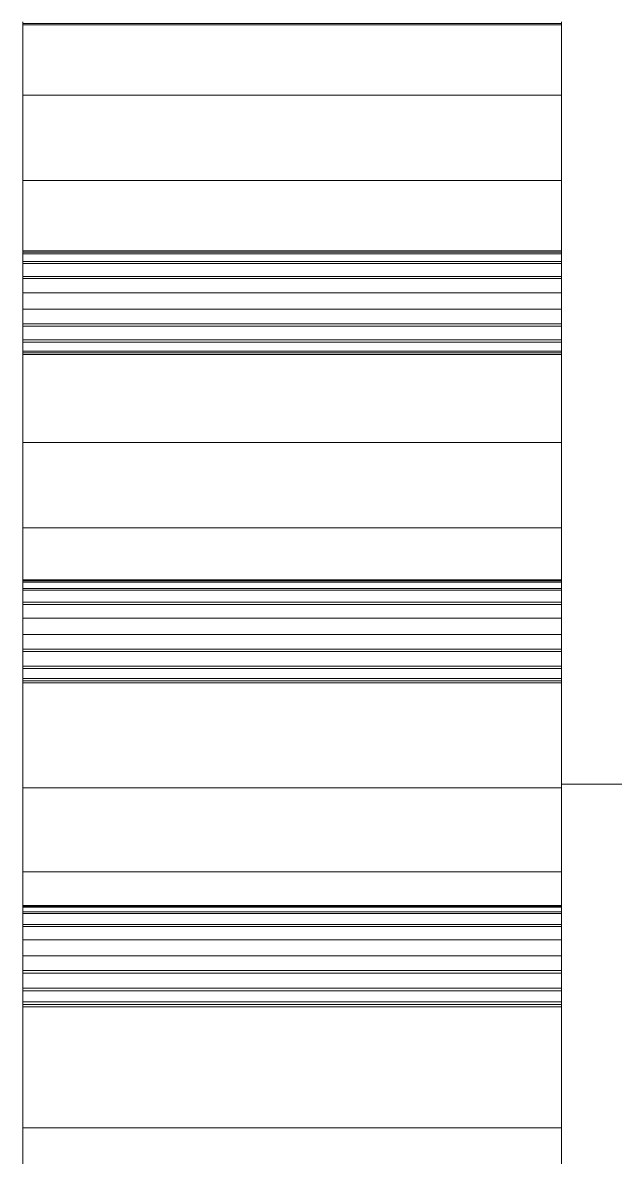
# Model space of a CAD drawing. Header units: millimetres. Extents: x 278858 to 279223, y 218711 to 219074.
# Drawn here: x 279152.13 to 279157.63, y 218860.36 to 218870.9 of the extents above; entities that cross this region are included whole.
import ezdxf

# ---------------------------------------------------------------- set-up
doc = ezdxf.new("R2010")
doc.units = ezdxf.units.MM
doc.header["$LTSCALE"] = 2
doc.layers.add('AM_9', color=251, linetype='Continuous', lineweight=15)

msp = doc.modelspace()

# ---------------------------------------------------------------- linework, layer by layer
at = {"layer": 'AM_9'}
for p, q in [((279152.131, 218870.891), (279152.131, 218870.905)), ((279152.131, 218870.878), (279152.131, 218870.891)), ((279152.131, 218870.891), (279157.131, 218870.891)), ((279152.131, 218870.869), (279152.131, 218870.878)), ((279152.131, 218870.878), (279157.131, 218870.878)), ((279152.131, 218870.859), (279152.131, 218870.869)), ((279152.131, 218870.848), (279152.131, 218870.859)), ((279152.131, 218870.838), (279152.131, 218870.848)), ((279152.131, 218870.827), (279152.131, 218870.838)), ((279152.131, 218870.815), (279152.131, 218870.827)), ((279157.131, 218870.905), (279157.131, 218870.891)), ((279157.131, 218870.891), (279157.131, 218870.878)), ((279157.131, 218870.878), (279157.131, 218870.869)), ((279157.131, 218870.869), (279157.131, 218870.859)), ((279157.131, 218870.859), (279157.131, 218870.848)), ((279157.131, 218870.848), (279157.131, 218870.838)), ((279157.131, 218870.838), (279157.131, 218870.827)), ((279157.131, 218870.827), (279157.131, 218870.815)), ((279152.131, 218870.804), (279152.131, 218870.815)), ((279152.131, 218870.792), (279152.131, 218870.804)), ((279152.131, 218870.78), (279152.131, 218870.792)), ((279152.131, 218870.767), (279152.131, 218870.78)), ((279152.131, 218870.754), (279152.131, 218870.767)), ((279152.131, 218870.741), (279152.131, 218870.754)), ((279152.131, 218870.727), (279152.131, 218870.741)), ((279152.131, 218870.713), (279152.131, 218870.727)), ((279157.131, 218870.815), (279157.131, 218870.804)), ((279157.131, 218870.804), (279157.131, 218870.792)), ((279157.131, 218870.792), (279157.131, 218870.78)), ((279157.131, 218870.78), (279157.131, 218870.767)), ((279157.131, 218870.767), (279157.131, 218870.754)), ((279157.131, 218870.754), (279157.131, 218870.741)), ((279157.131, 218870.741), (279157.131, 218870.727)), ((279157.131, 218870.727), (279157.131, 218870.713)), ((279152.131, 218870.698), (279152.131, 218870.713)), ((279152.131, 218870.683), (279152.131, 218870.698)), ((279152.131, 218870.668), (279152.131, 218870.683)), ((279152.131, 218870.652), (279152.131, 218870.668)), ((279152.131, 218870.636), (279152.131, 218870.652)), ((279152.131, 218870.62), (279152.131, 218870.636)), ((279152.131, 218870.603), (279152.131, 218870.62)), ((279157.131, 218870.713), (279157.131, 218870.698)), ((279157.131, 218870.698), (279157.131, 218870.683)), ((279157.131, 218870.683), (279157.131, 218870.668)), ((279157.131, 218870.668), (279157.131, 218870.652)), ((279157.131, 218870.652), (279157.131, 218870.636)), ((279157.131, 218870.636), (279157.131, 218870.62)), ((279157.131, 218870.62), (279157.131, 218870.603)), ((279152.131, 218870.586), (279152.131, 218870.603)), ((279152.131, 218870.568), (279152.131, 218870.586)), ((279152.131, 218870.55), (279152.131, 218870.568)), ((279152.131, 218870.532), (279152.131, 218870.55)), ((279152.131, 218870.513), (279152.131, 218870.532)), ((279152.131, 218870.493), (279152.131, 218870.513)), ((279157.131, 218870.603), (279157.131, 218870.586)), ((279157.131, 218870.586), (279157.131, 218870.568)), ((279157.131, 218870.568), (279157.131, 218870.55)), ((279157.131, 218870.55), (279157.131, 218870.532)), ((279157.131, 218870.532), (279157.131, 218870.513)), ((279157.131, 218870.513), (279157.131, 218870.493)), ((279152.131, 218870.473), (279152.131, 218870.493)), ((279152.131, 218870.453), (279152.131, 218870.473)), ((279152.131, 218870.433), (279152.131, 218870.453)), ((279152.131, 218870.411), (279152.131, 218870.433)), ((279152.131, 218870.39), (279152.131, 218870.411)), ((279157.131, 218870.493), (279157.131, 218870.473)), ((279157.131, 218870.473), (279157.131, 218870.453)), ((279157.131, 218870.453), (279157.131, 218870.433)), ((279157.131, 218870.433), (279157.131, 218870.411)), ((279157.131, 218870.411), (279157.131, 218870.39)), ((279152.131, 218870.368), (279152.131, 218870.39)), ((279152.131, 218870.345), (279152.131, 218870.368)), ((279152.131, 218870.322), (279152.131, 218870.345)), ((279152.131, 218870.299), (279152.131, 218870.322)), ((279152.131, 218870.275), (279152.131, 218870.299)), ((279157.131, 218870.39), (279157.131, 218870.368)), ((279157.131, 218870.368), (279157.131, 218870.345)), ((279157.131, 218870.345), (279157.131, 218870.322)), ((279157.131, 218870.322), (279157.131, 218870.299)), ((279157.131, 218870.299), (279157.131, 218870.275)), ((279152.131, 218870.251), (279152.131, 218870.275)), ((279152.131, 218870.226), (279152.131, 218870.251)), ((279152.131, 218870.226), (279152.131, 218869.431)), ((279152.131, 218870.226), (279157.131, 218870.226)), ((279157.131, 218870.275), (279157.131, 218870.251)), ((279157.131, 218870.251), (279157.131, 218870.226)), ((279157.131, 218869.431), (279157.131, 218870.226)), ((279152.131, 218869.406), (279152.131, 218869.431)), ((279152.131, 218869.431), (279157.131, 218869.431)), ((279152.131, 218869.382), (279152.131, 218869.406)), ((279152.131, 218869.358), (279152.131, 218869.382)), ((279152.131, 218869.335), (279152.131, 218869.358)), ((279157.131, 218869.431), (279157.131, 218869.406)), ((279157.131, 218869.406), (279157.131, 218869.382)), ((279157.131, 218869.382), (279157.131, 218869.358)), ((279157.131, 218869.358), (279157.131, 218869.335)), ((279152.131, 218869.312), (279152.131, 218869.335)), ((279152.131, 218869.289), (279152.131, 218869.312)), ((279152.131, 218869.267), (279152.131, 218869.289)), ((279152.131, 218869.245), (279152.131, 218869.267)), ((279152.131, 218869.224), (279152.131, 218869.245)), ((279157.131, 218869.335), (279157.131, 218869.312)), ((279157.131, 218869.312), (279157.131, 218869.289)), ((279157.131, 218869.289), (279157.131, 218869.267)), ((279157.131, 218869.267), (279157.131, 218869.245)), ((279157.131, 218869.245), (279157.131, 218869.224)), ((279152.131, 218869.204), (279152.131, 218869.224)), ((279152.131, 218869.183), (279152.131, 218869.204)), ((279152.131, 218869.164), (279152.131, 218869.183)), ((279152.131, 218869.144), (279152.131, 218869.164)), ((279152.131, 218869.125), (279152.131, 218869.144)), ((279157.131, 218869.224), (279157.131, 218869.204)), ((279157.131, 218869.204), (279157.131, 218869.183)), ((279157.131, 218869.183), (279157.131, 218869.164)), ((279157.131, 218869.164), (279157.131, 218869.144)), ((279157.131, 218869.144), (279157.131, 218869.125)), ((279152.131, 218869.107), (279152.131, 218869.125)), ((279152.131, 218869.089), (279152.131, 218869.107)), ((279152.131, 218869.071), (279152.131, 218869.089)), ((279152.131, 218869.054), (279152.131, 218869.071)), ((279152.131, 218869.037), (279152.131, 218869.054)), ((279152.131, 218869.02), (279152.131, 218869.037)), ((279157.131, 218869.125), (279157.131, 218869.107)), ((279157.131, 218869.107), (279157.131, 218869.089)), ((279157.131, 218869.089), (279157.131, 218869.071)), ((279157.131, 218869.071), (279157.131, 218869.054)), ((279157.131, 218869.054), (279157.131, 218869.037)), ((279157.131, 218869.037), (279157.131, 218869.02)), ((279152.131, 218869.004), (279152.131, 218869.02)), ((279152.131, 218868.989), (279152.131, 218869.004)), ((279152.131, 218868.973), (279152.131, 218868.989)), ((279152.131, 218868.959), (279152.131, 218868.973)), ((279152.131, 218868.944), (279152.131, 218868.959)), ((279152.131, 218868.93), (279152.131, 218868.944)), ((279152.131, 218868.916), (279152.131, 218868.93)), ((279157.131, 218869.02), (279157.131, 218869.004)), ((279157.131, 218869.004), (279157.131, 218868.989)), ((279157.131, 218868.989), (279157.131, 218868.973)), ((279157.131, 218868.973), (279157.131, 218868.959)), ((279157.131, 218868.959), (279157.131, 218868.944)), ((279157.131, 218868.944), (279157.131, 218868.93)), ((279157.131, 218868.93), (279157.131, 218868.916)), ((279152.131, 218868.903), (279152.131, 218868.916)), ((279152.131, 218868.89), (279152.131, 218868.903)), ((279152.131, 218868.877), (279152.131, 218868.89)), ((279152.131, 218868.865), (279152.131, 218868.877)), ((279152.131, 218868.853), (279152.131, 218868.865)), ((279152.131, 218868.841), (279152.131, 218868.853)), ((279152.131, 218868.83), (279152.131, 218868.841)), ((279152.131, 218868.819), (279152.131, 218868.83)), ((279152.131, 218868.809), (279152.131, 218868.819)), ((279157.131, 218868.916), (279157.131, 218868.903)), ((279157.131, 218868.903), (279157.131, 218868.89)), ((279157.131, 218868.89), (279157.131, 218868.877)), ((279157.131, 218868.877), (279157.131, 218868.865)), ((279157.131, 218868.865), (279157.131, 218868.853)), ((279157.131, 218868.853), (279157.131, 218868.841)), ((279157.131, 218868.841), (279157.131, 218868.83)), ((279157.131, 218868.83), (279157.131, 218868.819)), ((279157.131, 218868.819), (279157.131, 218868.809)), ((279152.131, 218868.798), (279152.131, 218868.809)), ((279152.131, 218868.788), (279152.131, 218868.798)), ((279152.131, 218868.779), (279152.131, 218868.788)), ((279152.131, 218868.766), (279152.131, 218868.779)), ((279152.131, 218868.779), (279157.131, 218868.779)), ((279152.131, 218868.751), (279152.131, 218868.766)), ((279152.131, 218868.766), (279157.131, 218868.766)), ((279152.131, 218868.698), (279152.131, 218868.751)), ((279152.131, 218868.751), (279157.131, 218868.751)), ((279157.131, 218868.809), (279157.131, 218868.798)), ((279157.131, 218868.798), (279157.131, 218868.788)), ((279157.131, 218868.788), (279157.131, 218868.779)), ((279157.131, 218868.779), (279157.131, 218868.766)), ((279157.131, 218868.766), (279157.131, 218868.751)), ((279157.131, 218868.751), (279157.131, 218868.698)), ((279152.131, 218868.681), (279152.131, 218868.698)), ((279152.131, 218868.662), (279152.131, 218868.681)), ((279152.131, 218868.681), (279157.131, 218868.681)), ((279152.131, 218868.542), (279152.131, 218868.662)), ((279152.131, 218868.662), (279157.131, 218868.662)), ((279157.131, 218868.698), (279157.131, 218868.681)), ((279157.131, 218868.681), (279157.131, 218868.662)), ((279157.131, 218868.662), (279157.131, 218868.542)), ((279152.131, 218868.521), (279152.131, 218868.542)), ((279152.131, 218868.542), (279157.131, 218868.542)), ((279152.131, 218868.389), (279152.131, 218868.521)), ((279152.131, 218868.521), (279157.131, 218868.521)), ((279157.131, 218868.542), (279157.131, 218868.521)), ((279157.131, 218868.521), (279157.131, 218868.389)), ((279152.131, 218868.389), (279152.131, 218868.237)), ((279152.131, 218868.389), (279157.131, 218868.389)), ((279157.131, 218868.237), (279157.131, 218868.389)), ((279152.131, 218868.102), (279152.131, 218868.237)), ((279152.131, 218868.237), (279157.131, 218868.237)), ((279157.131, 218868.237), (279157.131, 218868.102)), ((279152.131, 218868.08), (279152.131, 218868.102)), ((279152.131, 218868.102), (279157.131, 218868.102)), ((279152.131, 218867.952), (279152.131, 218868.08)), ((279152.131, 218868.08), (279157.131, 218868.08)), ((279157.131, 218868.102), (279157.131, 218868.08)), ((279157.131, 218868.08), (279157.131, 218867.952)), ((279152.131, 218867.932), (279152.131, 218867.952)), ((279152.131, 218867.952), (279157.131, 218867.952)), ((279152.131, 218867.912), (279152.131, 218867.932)), ((279152.131, 218867.932), (279157.131, 218867.932)), ((279152.131, 218867.849), (279152.131, 218867.912)), ((279157.131, 218867.952), (279157.131, 218867.932)), ((279157.131, 218867.932), (279157.131, 218867.912)), ((279157.131, 218867.912), (279157.131, 218867.849)), ((279152.131, 218867.832), (279152.131, 218867.849)), ((279152.131, 218867.849), (279157.131, 218867.849)), ((279152.131, 218867.816), (279152.131, 218867.832)), ((279152.131, 218867.832), (279157.131, 218867.832)), ((279152.131, 218867.803), (279152.131, 218867.816)), ((279152.131, 218867.816), (279157.131, 218867.816)), ((279152.131, 218867.789), (279152.131, 218867.803)), ((279152.131, 218867.776), (279152.131, 218867.789)), ((279152.131, 218867.761), (279152.131, 218867.776)), ((279157.131, 218867.849), (279157.131, 218867.832)), ((279157.131, 218867.832), (279157.131, 218867.816)), ((279157.131, 218867.816), (279157.131, 218867.803)), ((279157.131, 218867.803), (279157.131, 218867.789)), ((279157.131, 218867.789), (279157.131, 218867.776)), ((279157.131, 218867.776), (279157.131, 218867.761)), ((279152.131, 218867.747), (279152.131, 218867.761)), ((279152.131, 218867.732), (279152.131, 218867.747)), ((279152.131, 218867.717), (279152.131, 218867.732)), ((279152.131, 218867.701), (279152.131, 218867.717)), ((279152.131, 218867.685), (279152.131, 218867.701)), ((279152.131, 218867.669), (279152.131, 218867.685)), ((279152.131, 218867.652), (279152.131, 218867.669)), ((279157.131, 218867.761), (279157.131, 218867.747)), ((279157.131, 218867.747), (279157.131, 218867.732)), ((279157.131, 218867.732), (279157.131, 218867.717)), ((279157.131, 218867.717), (279157.131, 218867.701)), ((279157.131, 218867.701), (279157.131, 218867.685)), ((279157.131, 218867.685), (279157.131, 218867.669)), ((279157.131, 218867.669), (279157.131, 218867.652)), ((279152.131, 218867.635), (279152.131, 218867.652)), ((279152.131, 218867.617), (279152.131, 218867.635)), ((279152.131, 218867.599), (279152.131, 218867.617)), ((279152.131, 218867.581), (279152.131, 218867.599)), ((279152.131, 218867.562), (279152.131, 218867.581)), ((279152.131, 218867.542), (279152.131, 218867.562)), ((279157.131, 218867.652), (279157.131, 218867.635)), ((279157.131, 218867.635), (279157.131, 218867.617)), ((279157.131, 218867.617), (279157.131, 218867.599)), ((279157.131, 218867.599), (279157.131, 218867.581)), ((279157.131, 218867.581), (279157.131, 218867.562)), ((279157.131, 218867.562), (279157.131, 218867.542)), ((279152.131, 218867.523), (279152.131, 218867.542)), ((279152.131, 218867.502), (279152.131, 218867.523)), ((279152.131, 218867.482), (279152.131, 218867.502)), ((279152.131, 218867.461), (279152.131, 218867.482)), ((279152.131, 218867.439), (279152.131, 218867.461)), ((279157.131, 218867.542), (279157.131, 218867.523)), ((279157.131, 218867.523), (279157.131, 218867.502)), ((279157.131, 218867.502), (279157.131, 218867.482)), ((279157.131, 218867.482), (279157.131, 218867.461)), ((279157.131, 218867.461), (279157.131, 218867.439)), ((279152.131, 218867.417), (279152.131, 218867.439)), ((279152.131, 218867.395), (279152.131, 218867.417)), ((279152.131, 218867.372), (279152.131, 218867.395)), ((279152.131, 218867.348), (279152.131, 218867.372)), ((279152.131, 218867.324), (279152.131, 218867.348)), ((279157.131, 218867.439), (279157.131, 218867.417)), ((279157.131, 218867.417), (279157.131, 218867.395)), ((279157.131, 218867.395), (279157.131, 218867.372)), ((279157.131, 218867.372), (279157.131, 218867.348)), ((279157.131, 218867.348), (279157.131, 218867.324)), ((279152.131, 218867.3), (279152.131, 218867.324)), ((279152.131, 218867.275), (279152.131, 218867.3)), ((279152.131, 218867.25), (279152.131, 218867.275)), ((279152.131, 218867.224), (279152.131, 218867.25)), ((279157.131, 218867.324), (279157.131, 218867.3)), ((279157.131, 218867.3), (279157.131, 218867.275)), ((279157.131, 218867.275), (279157.131, 218867.25)), ((279157.131, 218867.25), (279157.131, 218867.224)), ((279152.131, 218867.198), (279152.131, 218867.224)), ((279152.131, 218867.171), (279152.131, 218867.198)), ((279152.131, 218867.144), (279152.131, 218867.171)), ((279152.131, 218867.116), (279152.131, 218867.144)), ((279157.131, 218867.224), (279157.131, 218867.198)), ((279157.131, 218867.198), (279157.131, 218867.171)), ((279157.131, 218867.171), (279157.131, 218867.144)), ((279157.131, 218867.144), (279157.131, 218867.116)), ((279152.131, 218867.088), (279152.131, 218867.116)), ((279152.131, 218867.059), (279152.131, 218867.088)), ((279152.131, 218867.029), (279152.131, 218867.059)), ((279152.131, 218867), (279152.131, 218867.029)), ((279157.131, 218867.116), (279157.131, 218867.088)), ((279157.131, 218867.088), (279157.131, 218867.059)), ((279157.131, 218867.059), (279157.131, 218867.029)), ((279157.131, 218867.029), (279157.131, 218867)), ((279152.131, 218867), (279152.131, 218866.208)), ((279152.131, 218867), (279157.131, 218867)), ((279157.131, 218866.208), (279157.131, 218867)), ((279152.131, 218866.188), (279152.131, 218866.208)), ((279152.131, 218866.208), (279157.131, 218866.208)), ((279152.131, 218866.169), (279152.131, 218866.188)), ((279157.131, 218866.208), (279157.131, 218866.188)), ((279157.131, 218866.188), (279157.131, 218866.169)), ((279152.131, 218866.15), (279152.131, 218866.169)), ((279152.131, 218866.132), (279152.131, 218866.15)), ((279152.131, 218866.114), (279152.131, 218866.132)), ((279152.131, 218866.096), (279152.131, 218866.114)), ((279152.131, 218866.079), (279152.131, 218866.096)), ((279152.131, 218866.062), (279152.131, 218866.079)), ((279157.131, 218866.169), (279157.131, 218866.15)), ((279157.131, 218866.15), (279157.131, 218866.132)), ((279157.131, 218866.132), (279157.131, 218866.114)), ((279157.131, 218866.114), (279157.131, 218866.096)), ((279157.131, 218866.096), (279157.131, 218866.079)), ((279157.131, 218866.079), (279157.131, 218866.062)), ((279152.131, 218866.046), (279152.131, 218866.062)), ((279152.131, 218866.03), (279152.131, 218866.046)), ((279152.131, 218866.015), (279152.131, 218866.03)), ((279152.131, 218866), (279152.131, 218866.015)), ((279152.131, 218865.985), (279152.131, 218866)), ((279152.131, 218865.971), (279152.131, 218865.985)), ((279157.131, 218866.062), (279157.131, 218866.046)), ((279157.131, 218866.046), (279157.131, 218866.03)), ((279157.131, 218866.03), (279157.131, 218866.015)), ((279157.131, 218866.015), (279157.131, 218866)), ((279157.131, 218866), (279157.131, 218865.985)), ((279157.131, 218865.985), (279157.131, 218865.971)), ((279152.131, 218865.957), (279152.131, 218865.971)), ((279152.131, 218865.943), (279152.131, 218865.957)), ((279152.131, 218865.93), (279152.131, 218865.943)), ((279152.131, 218865.917), (279152.131, 218865.93)), ((279152.131, 218865.905), (279152.131, 218865.917)), ((279152.131, 218865.893), (279152.131, 218865.905)), ((279152.131, 218865.881), (279152.131, 218865.893)), ((279152.131, 218865.869), (279152.131, 218865.881)), ((279152.131, 218865.858), (279152.131, 218865.869)), ((279157.131, 218865.971), (279157.131, 218865.957)), ((279157.131, 218865.957), (279157.131, 218865.943)), ((279157.131, 218865.943), (279157.131, 218865.93)), ((279157.131, 218865.93), (279157.131, 218865.917)), ((279157.131, 218865.917), (279157.131, 218865.905)), ((279157.131, 218865.905), (279157.131, 218865.893)), ((279157.131, 218865.893), (279157.131, 218865.881)), ((279157.131, 218865.881), (279157.131, 218865.869)), ((279157.131, 218865.869), (279157.131, 218865.858)), ((279152.131, 218865.848), (279152.131, 218865.858)), ((279152.131, 218865.837), (279152.131, 218865.848)), ((279152.131, 218865.827), (279152.131, 218865.837)), ((279152.131, 218865.817), (279152.131, 218865.827)), ((279152.131, 218865.808), (279152.131, 218865.817)), ((279152.131, 218865.799), (279152.131, 218865.808)), ((279152.131, 218865.79), (279152.131, 218865.799)), ((279152.131, 218865.782), (279152.131, 218865.79)), ((279152.131, 218865.773), (279152.131, 218865.782)), ((279152.131, 218865.766), (279152.131, 218865.773)), ((279152.131, 218865.758), (279152.131, 218865.766)), ((279157.131, 218865.858), (279157.131, 218865.848)), ((279157.131, 218865.848), (279157.131, 218865.837)), ((279157.131, 218865.837), (279157.131, 218865.827)), ((279157.131, 218865.827), (279157.131, 218865.817)), ((279157.131, 218865.817), (279157.131, 218865.808)), ((279157.131, 218865.808), (279157.131, 218865.799)), ((279157.131, 218865.799), (279157.131, 218865.79)), ((279157.131, 218865.79), (279157.131, 218865.782)), ((279157.131, 218865.782), (279157.131, 218865.773)), ((279157.131, 218865.773), (279157.131, 218865.766)), ((279157.131, 218865.766), (279157.131, 218865.758)), ((279152.131, 218865.751), (279152.131, 218865.758)), ((279152.131, 218865.744), (279152.131, 218865.751)), ((279152.131, 218865.737), (279152.131, 218865.744)), ((279152.131, 218865.73), (279152.131, 218865.737)), ((279152.131, 218865.724), (279152.131, 218865.73)), ((279152.131, 218865.715), (279152.131, 218865.724)), ((279152.131, 218865.724), (279157.131, 218865.724)), ((279152.131, 218865.704), (279152.131, 218865.715)), ((279152.131, 218865.715), (279157.131, 218865.715)), ((279152.131, 218865.659), (279152.131, 218865.704)), ((279152.131, 218865.704), (279157.131, 218865.704)), ((279152.131, 218865.645), (279152.131, 218865.659)), ((279157.131, 218865.758), (279157.131, 218865.751)), ((279157.131, 218865.751), (279157.131, 218865.744)), ((279157.131, 218865.744), (279157.131, 218865.737)), ((279157.131, 218865.737), (279157.131, 218865.73)), ((279157.131, 218865.73), (279157.131, 218865.724)), ((279157.131, 218865.724), (279157.131, 218865.715)), ((279157.131, 218865.715), (279157.131, 218865.704)), ((279157.131, 218865.704), (279157.131, 218865.659)), ((279157.131, 218865.659), (279157.131, 218865.645)), ((279152.131, 218865.629), (279152.131, 218865.645)), ((279152.131, 218865.645), (279157.131, 218865.645)), ((279152.131, 218865.517), (279152.131, 218865.629)), ((279152.131, 218865.629), (279157.131, 218865.629)), ((279157.131, 218865.645), (279157.131, 218865.629)), ((279157.131, 218865.629), (279157.131, 218865.517)), ((279152.131, 218865.496), (279152.131, 218865.517)), ((279152.131, 218865.517), (279157.131, 218865.517)), ((279152.131, 218865.368), (279152.131, 218865.496)), ((279152.131, 218865.496), (279157.131, 218865.496)), ((279157.131, 218865.517), (279157.131, 218865.496)), ((279157.131, 218865.496), (279157.131, 218865.368)), ((279152.131, 218865.368), (279152.131, 218865.217)), ((279152.131, 218865.368), (279157.131, 218865.368)), ((279157.131, 218865.217), (279157.131, 218865.368)), ((279152.131, 218865.081), (279152.131, 218865.217)), ((279152.131, 218865.217), (279157.131, 218865.217)), ((279157.131, 218865.217), (279157.131, 218865.081)), ((279152.131, 218865.059), (279152.131, 218865.081)), ((279152.131, 218865.081), (279157.131, 218865.081)), ((279152.131, 218864.924), (279152.131, 218865.059)), ((279152.131, 218865.059), (279157.131, 218865.059)), ((279157.131, 218865.081), (279157.131, 218865.059)), ((279157.131, 218865.059), (279157.131, 218864.924)), ((279152.131, 218864.902), (279152.131, 218864.924)), ((279152.131, 218864.924), (279157.131, 218864.924)), ((279157.131, 218864.924), (279157.131, 218864.902)), ((279152.131, 218864.879), (279152.131, 218864.902)), ((279152.131, 218864.902), (279157.131, 218864.902)), ((279152.131, 218864.808), (279152.131, 218864.879)), ((279157.131, 218864.902), (279157.131, 218864.879)), ((279157.131, 218864.879), (279157.131, 218864.808)), ((279152.131, 218864.788), (279152.131, 218864.808)), ((279152.131, 218864.808), (279157.131, 218864.808)), ((279152.131, 218864.769), (279152.131, 218864.788)), ((279152.131, 218864.788), (279157.131, 218864.788)), ((279152.131, 218864.752), (279152.131, 218864.769)), ((279152.131, 218864.769), (279157.131, 218864.769)), ((279152.131, 218864.736), (279152.131, 218864.752)), ((279152.131, 218864.719), (279152.131, 218864.736)), ((279152.131, 218864.701), (279152.131, 218864.719)), ((279157.131, 218864.808), (279157.131, 218864.788)), ((279157.131, 218864.788), (279157.131, 218864.769)), ((279157.131, 218864.769), (279157.131, 218864.752)), ((279157.131, 218864.752), (279157.131, 218864.736)), ((279157.131, 218864.736), (279157.131, 218864.719)), ((279157.131, 218864.719), (279157.131, 218864.701)), ((279152.131, 218864.683), (279152.131, 218864.701)), ((279152.131, 218864.665), (279152.131, 218864.683)), ((279152.131, 218864.646), (279152.131, 218864.665)), ((279152.131, 218864.627), (279152.131, 218864.646)), ((279152.131, 218864.607), (279152.131, 218864.627)), ((279152.131, 218864.587), (279152.131, 218864.607)), ((279157.131, 218864.701), (279157.131, 218864.683)), ((279157.131, 218864.683), (279157.131, 218864.665)), ((279157.131, 218864.665), (279157.131, 218864.646)), ((279157.131, 218864.646), (279157.131, 218864.627)), ((279157.131, 218864.627), (279157.131, 218864.607)), ((279157.131, 218864.607), (279157.131, 218864.587)), ((279152.131, 218864.567), (279152.131, 218864.587)), ((279152.131, 218864.546), (279152.131, 218864.567)), ((279152.131, 218864.524), (279152.131, 218864.546)), ((279152.131, 218864.502), (279152.131, 218864.524)), ((279152.131, 218864.48), (279152.131, 218864.502)), ((279157.131, 218864.587), (279157.131, 218864.567)), ((279157.131, 218864.567), (279157.131, 218864.546)), ((279157.131, 218864.546), (279157.131, 218864.524)), ((279157.131, 218864.524), (279157.131, 218864.502)), ((279157.131, 218864.502), (279157.131, 218864.48)), ((279152.131, 218864.457), (279152.131, 218864.48)), ((279152.131, 218864.434), (279152.131, 218864.457)), ((279152.131, 218864.41), (279152.131, 218864.434)), ((279152.131, 218864.386), (279152.131, 218864.41)), ((279157.131, 218864.48), (279157.131, 218864.457)), ((279157.131, 218864.457), (279157.131, 218864.434)), ((279157.131, 218864.434), (279157.131, 218864.41)), ((279157.131, 218864.41), (279157.131, 218864.386)), ((279152.131, 218864.361), (279152.131, 218864.386)), ((279152.131, 218864.336), (279152.131, 218864.361)), ((279152.131, 218864.31), (279152.131, 218864.336)), ((279152.131, 218864.284), (279152.131, 218864.31)), ((279157.131, 218864.386), (279157.131, 218864.361)), ((279157.131, 218864.361), (279157.131, 218864.336)), ((279157.131, 218864.336), (279157.131, 218864.31)), ((279157.131, 218864.31), (279157.131, 218864.284)), ((279152.131, 218864.258), (279152.131, 218864.284)), ((279152.131, 218864.23), (279152.131, 218864.258)), ((279152.131, 218864.203), (279152.131, 218864.23)), ((279152.131, 218864.174), (279152.131, 218864.203)), ((279157.131, 218864.284), (279157.131, 218864.258)), ((279157.131, 218864.258), (279157.131, 218864.23)), ((279157.131, 218864.23), (279157.131, 218864.203)), ((279157.131, 218864.203), (279157.131, 218864.174)), ((279152.131, 218864.146), (279152.131, 218864.174)), ((279152.131, 218864.117), (279152.131, 218864.146)), ((279152.131, 218864.087), (279152.131, 218864.117)), ((279152.131, 218864.057), (279152.131, 218864.087)), ((279157.131, 218864.174), (279157.131, 218864.146)), ((279157.131, 218864.146), (279157.131, 218864.117)), ((279157.131, 218864.117), (279157.131, 218864.087)), ((279157.131, 218864.087), (279157.131, 218864.057)), ((279152.131, 218864.026), (279152.131, 218864.057)), ((279152.131, 218863.994), (279152.131, 218864.026)), ((279152.131, 218863.963), (279152.131, 218863.994)), ((279157.131, 218864.057), (279157.131, 218864.026)), ((279157.131, 218864.026), (279157.131, 218863.994)), ((279157.131, 218863.994), (279157.131, 218863.963)), ((279152.131, 218863.93), (279152.131, 218863.963)), ((279152.131, 218863.897), (279152.131, 218863.93)), ((279152.131, 218863.864), (279152.131, 218863.897)), ((279157.131, 218863.963), (279157.131, 218863.93)), ((279157.131, 218863.93), (279157.131, 218863.897)), ((279157.131, 218863.897), (279157.131, 218863.864)), ((279152.131, 218863.83), (279152.131, 218863.864)), ((279152.131, 218863.795), (279152.131, 218863.83)), ((279152.131, 218863.795), (279152.131, 218863.013)), ((279152.131, 218863.795), (279157.131, 218863.795)), ((279157.131, 218863.864), (279157.131, 218863.83)), ((279157.131, 218863.83), (279157.131, 218863.795)), ((279176.131, 218863.828), (279157.131, 218863.828)), ((279157.131, 218863.013), (279157.131, 218863.795)), ((279152.131, 218862.998), (279152.131, 218863.013)), ((279152.131, 218863.013), (279157.131, 218863.013)), ((279152.131, 218862.984), (279152.131, 218862.998)), ((279152.131, 218862.971), (279152.131, 218862.984)), ((279152.131, 218862.957), (279152.131, 218862.971)), ((279152.131, 218862.944), (279152.131, 218862.957)), ((279152.131, 218862.932), (279152.131, 218862.944)), ((279152.131, 218862.92), (279152.131, 218862.932)), ((279152.131, 218862.908), (279152.131, 218862.92)), ((279157.131, 218863.013), (279157.131, 218862.998)), ((279157.131, 218862.998), (279157.131, 218862.984)), ((279157.131, 218862.984), (279157.131, 218862.971)), ((279157.131, 218862.971), (279157.131, 218862.957)), ((279157.131, 218862.957), (279157.131, 218862.944)), ((279157.131, 218862.944), (279157.131, 218862.932)), ((279157.131, 218862.932), (279157.131, 218862.92)), ((279157.131, 218862.92), (279157.131, 218862.908)), ((279152.131, 218862.897), (279152.131, 218862.908)), ((279152.131, 218862.886), (279152.131, 218862.897)), ((279152.131, 218862.875), (279152.131, 218862.886)), ((279152.131, 218862.865), (279152.131, 218862.875)), ((279152.131, 218862.855), (279152.131, 218862.865)), ((279152.131, 218862.845), (279152.131, 218862.855)), ((279152.131, 218862.836), (279152.131, 218862.845)), ((279152.131, 218862.827), (279152.131, 218862.836)), ((279152.131, 218862.819), (279152.131, 218862.827)), ((279152.131, 218862.81), (279152.131, 218862.819)), ((279157.131, 218862.908), (279157.131, 218862.897)), ((279157.131, 218862.897), (279157.131, 218862.886)), ((279157.131, 218862.886), (279157.131, 218862.875)), ((279157.131, 218862.875), (279157.131, 218862.865)), ((279157.131, 218862.865), (279157.131, 218862.855)), ((279157.131, 218862.855), (279157.131, 218862.845)), ((279157.131, 218862.845), (279157.131, 218862.836)), ((279157.131, 218862.836), (279157.131, 218862.827)), ((279157.131, 218862.827), (279157.131, 218862.819)), ((279157.131, 218862.819), (279157.131, 218862.81)), ((279152.131, 218862.802), (279152.131, 218862.81)), ((279152.131, 218862.795), (279152.131, 218862.802)), ((279152.131, 218862.787), (279152.131, 218862.795)), ((279152.131, 218862.78), (279152.131, 218862.787)), ((279152.131, 218862.773), (279152.131, 218862.78)), ((279152.131, 218862.767), (279152.131, 218862.773)), ((279152.131, 218862.761), (279152.131, 218862.767)), ((279152.131, 218862.755), (279152.131, 218862.761)), ((279152.131, 218862.749), (279152.131, 218862.755)), ((279152.131, 218862.744), (279152.131, 218862.749)), ((279152.131, 218862.739), (279152.131, 218862.744)), ((279152.131, 218862.734), (279152.131, 218862.739)), ((279152.131, 218862.729), (279152.131, 218862.734)), ((279152.131, 218862.725), (279152.131, 218862.729)), ((279152.131, 218862.721), (279152.131, 218862.725)), ((279152.131, 218862.717), (279152.131, 218862.721)), ((279152.131, 218862.713), (279152.131, 218862.717)), ((279152.131, 218862.71), (279152.131, 218862.713)), ((279152.131, 218862.707), (279152.131, 218862.71)), ((279157.131, 218862.81), (279157.131, 218862.802)), ((279157.131, 218862.802), (279157.131, 218862.795)), ((279157.131, 218862.795), (279157.131, 218862.787)), ((279157.131, 218862.787), (279157.131, 218862.78)), ((279157.131, 218862.78), (279157.131, 218862.773)), ((279157.131, 218862.773), (279157.131, 218862.767)), ((279157.131, 218862.767), (279157.131, 218862.761)), ((279157.131, 218862.761), (279157.131, 218862.755)), ((279157.131, 218862.755), (279157.131, 218862.749)), ((279157.131, 218862.749), (279157.131, 218862.744)), ((279157.131, 218862.744), (279157.131, 218862.739)), ((279157.131, 218862.739), (279157.131, 218862.734)), ((279157.131, 218862.734), (279157.131, 218862.729)), ((279157.131, 218862.729), (279157.131, 218862.725)), ((279157.131, 218862.725), (279157.131, 218862.721)), ((279157.131, 218862.721), (279157.131, 218862.717)), ((279157.131, 218862.717), (279157.131, 218862.713)), ((279157.131, 218862.713), (279157.131, 218862.71)), ((279157.131, 218862.71), (279157.131, 218862.707)), ((279152.131, 218862.704), (279152.131, 218862.707)), ((279152.131, 218862.701), (279152.131, 218862.704)), ((279152.131, 218862.696), (279152.131, 218862.701)), ((279152.131, 218862.701), (279157.131, 218862.701)), ((279152.131, 218862.687), (279152.131, 218862.696)), ((279152.131, 218862.696), (279157.131, 218862.696)), ((279152.131, 218862.652), (279152.131, 218862.687)), ((279152.131, 218862.687), (279157.131, 218862.687)), ((279152.131, 218862.641), (279152.131, 218862.652)), ((279152.131, 218862.627), (279152.131, 218862.641)), ((279152.131, 218862.641), (279157.131, 218862.641)), ((279152.131, 218862.524), (279152.131, 218862.627)), ((279152.131, 218862.627), (279157.131, 218862.627)), ((279157.131, 218862.707), (279157.131, 218862.704)), ((279157.131, 218862.704), (279157.131, 218862.701)), ((279157.131, 218862.701), (279157.131, 218862.696)), ((279157.131, 218862.696), (279157.131, 218862.687)), ((279157.131, 218862.687), (279157.131, 218862.652)), ((279157.131, 218862.652), (279157.131, 218862.641)), ((279157.131, 218862.641), (279157.131, 218862.627)), ((279157.131, 218862.627), (279157.131, 218862.524)), ((279152.131, 218862.505), (279152.131, 218862.524)), ((279152.131, 218862.524), (279157.131, 218862.524)), ((279152.131, 218862.382), (279152.131, 218862.505)), ((279152.131, 218862.505), (279157.131, 218862.505)), ((279157.131, 218862.524), (279157.131, 218862.505)), ((279157.131, 218862.505), (279157.131, 218862.382)), ((279152.131, 218862.382), (279152.131, 218862.233)), ((279152.131, 218862.382), (279157.131, 218862.382)), ((279157.131, 218862.233), (279157.131, 218862.382)), ((279152.131, 218862.096), (279152.131, 218862.233)), ((279152.131, 218862.233), (279157.131, 218862.233)), ((279157.131, 218862.233), (279157.131, 218862.096)), ((279152.131, 218862.074), (279152.131, 218862.096)), ((279152.131, 218862.096), (279157.131, 218862.096)), ((279157.131, 218862.096), (279157.131, 218862.074)), ((279152.131, 218861.933), (279152.131, 218862.074)), ((279152.131, 218862.074), (279157.131, 218862.074)), ((279157.131, 218862.074), (279157.131, 218861.933)), ((279152.131, 218861.909), (279152.131, 218861.933)), ((279152.131, 218861.933), (279157.131, 218861.933)), ((279152.131, 218861.885), (279152.131, 218861.909)), ((279152.131, 218861.909), (279157.131, 218861.909)), ((279152.131, 218861.806), (279152.131, 218861.885)), ((279157.131, 218861.933), (279157.131, 218861.909)), ((279157.131, 218861.909), (279157.131, 218861.885)), ((279157.131, 218861.885), (279157.131, 218861.806)), ((279152.131, 218861.783), (279152.131, 218861.806)), ((279152.131, 218861.806), (279157.131, 218861.806)), ((279152.131, 218861.76), (279152.131, 218861.783)), ((279152.131, 218861.783), (279157.131, 218861.783)), ((279152.131, 218861.741), (279152.131, 218861.76)), ((279152.131, 218861.76), (279157.131, 218861.76)), ((279157.131, 218861.806), (279157.131, 218861.783)), ((279157.131, 218861.783), (279157.131, 218861.76)), ((279157.131, 218861.76), (279157.131, 218861.741)), ((279152.131, 218861.721), (279152.131, 218861.741)), ((279152.131, 218861.7), (279152.131, 218861.721)), ((279152.131, 218861.68), (279152.131, 218861.7)), ((279152.131, 218861.658), (279152.131, 218861.68)), ((279152.131, 218861.637), (279152.131, 218861.658)), ((279157.131, 218861.741), (279157.131, 218861.721)), ((279157.131, 218861.721), (279157.131, 218861.7)), ((279157.131, 218861.7), (279157.131, 218861.68)), ((279157.131, 218861.68), (279157.131, 218861.658)), ((279157.131, 218861.658), (279157.131, 218861.637)), ((279152.131, 218861.615), (279152.131, 218861.637)), ((279152.131, 218861.592), (279152.131, 218861.615)), ((279152.131, 218861.569), (279152.131, 218861.592)), ((279152.131, 218861.545), (279152.131, 218861.569)), ((279157.131, 218861.637), (279157.131, 218861.615)), ((279157.131, 218861.615), (279157.131, 218861.592)), ((279157.131, 218861.592), (279157.131, 218861.569)), ((279157.131, 218861.569), (279157.131, 218861.545)), ((279152.131, 218861.521), (279152.131, 218861.545)), ((279152.131, 218861.497), (279152.131, 218861.521)), ((279152.131, 218861.472), (279152.131, 218861.497)), ((279152.131, 218861.446), (279152.131, 218861.472)), ((279152.131, 218861.42), (279152.131, 218861.446)), ((279157.131, 218861.545), (279157.131, 218861.521)), ((279157.131, 218861.521), (279157.131, 218861.497)), ((279157.131, 218861.497), (279157.131, 218861.472)), ((279157.131, 218861.472), (279157.131, 218861.446)), ((279157.131, 218861.446), (279157.131, 218861.42)), ((279152.131, 218861.394), (279152.131, 218861.42)), ((279152.131, 218861.367), (279152.131, 218861.394)), ((279152.131, 218861.339), (279152.131, 218861.367)), ((279152.131, 218861.311), (279152.131, 218861.339)), ((279157.131, 218861.42), (279157.131, 218861.394)), ((279157.131, 218861.394), (279157.131, 218861.367)), ((279157.131, 218861.367), (279157.131, 218861.339)), ((279157.131, 218861.339), (279157.131, 218861.311)), ((279152.131, 218861.282), (279152.131, 218861.311)), ((279152.131, 218861.253), (279152.131, 218861.282)), ((279152.131, 218861.224), (279152.131, 218861.253)), ((279157.131, 218861.311), (279157.131, 218861.282)), ((279157.131, 218861.282), (279157.131, 218861.253)), ((279157.131, 218861.253), (279157.131, 218861.224)), ((279152.131, 218861.194), (279152.131, 218861.224)), ((279152.131, 218861.163), (279152.131, 218861.194)), ((279152.131, 218861.132), (279152.131, 218861.163)), ((279152.131, 218861.1), (279152.131, 218861.132)), ((279157.131, 218861.224), (279157.131, 218861.194)), ((279157.131, 218861.194), (279157.131, 218861.163)), ((279157.131, 218861.163), (279157.131, 218861.132)), ((279157.131, 218861.132), (279157.131, 218861.1)), ((279152.131, 218861.068), (279152.131, 218861.1)), ((279152.131, 218861.035), (279152.131, 218861.068)), ((279152.131, 218861.001), (279152.131, 218861.035)), ((279157.131, 218861.1), (279157.131, 218861.068)), ((279157.131, 218861.068), (279157.131, 218861.035)), ((279157.131, 218861.035), (279157.131, 218861.001)), ((279152.131, 218860.967), (279152.131, 218861.001)), ((279152.131, 218860.933), (279152.131, 218860.967)), ((279152.131, 218860.898), (279152.131, 218860.933)), ((279157.131, 218861.001), (279157.131, 218860.967)), ((279157.131, 218860.967), (279157.131, 218860.933)), ((279157.131, 218860.933), (279157.131, 218860.898)), ((279152.131, 218860.862), (279152.131, 218860.898)), ((279152.131, 218860.826), (279152.131, 218860.862)), ((279152.131, 218860.789), (279152.131, 218860.826)), ((279157.131, 218860.898), (279157.131, 218860.862)), ((279157.131, 218860.862), (279157.131, 218860.826)), ((279157.131, 218860.826), (279157.131, 218860.789)), ((279152.131, 218860.752), (279152.131, 218860.789)), ((279152.131, 218860.714), (279152.131, 218860.752)), ((279152.131, 218860.675), (279152.131, 218860.714)), ((279157.131, 218860.789), (279157.131, 218860.752)), ((279157.131, 218860.752), (279157.131, 218860.714)), ((279157.131, 218860.714), (279157.131, 218860.675)), ((279152.131, 218860.636), (279152.131, 218860.675)), ((279152.131, 218860.636), (279152.131, 218859.869)), ((279152.131, 218860.636), (279157.131, 218860.636)), ((279157.131, 218860.675), (279157.131, 218860.636)), ((279157.131, 218859.869), (279157.131, 218860.636))]:
    msp.add_line(p, q, dxfattribs=at)

doc.saveas('drawing.dxf')
